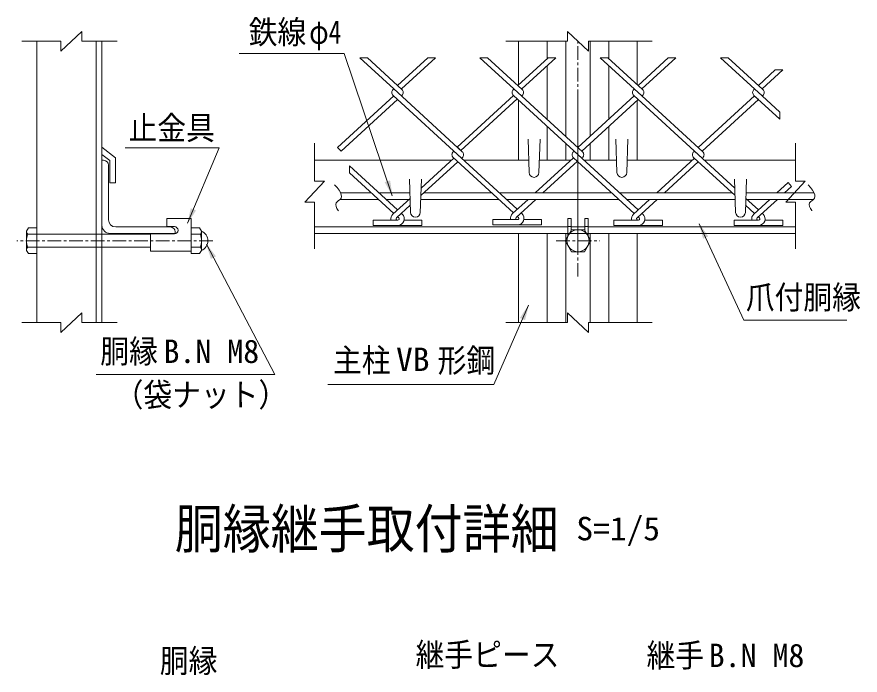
# Model space of a CAD drawing. Units: millimetres, scale not verified, with parts at other scales. Extents: x -4455 to 4455, y -3150 to 3150.
# Drawn here: x 1289 to 2846, y -1022 to 192 of the extents above; entities that cross this region are included whole.
import ezdxf
from ezdxf.enums import TextEntityAlignment as Align

# ---------------------------------------------------------------- set-up
doc = ezdxf.new("R2010")
doc.units = ezdxf.units.MM
doc.header["$LTSCALE"] = 20
doc.linetypes.add('DASHED', pattern=[7.5, 6, -1.5])
doc.linetypes.add('USER1', pattern=[2, 1.25, -0.25, 0.25, -0.25])
doc.layers.add('0-4_7詳細', color=7, linetype='Continuous', lineweight=18)
doc.styles.add('ＭＳ ゴシック', font='')
doc.styles.get('ＭＳ ゴシック').set_extended_font_data('MS Gothic')

msp = doc.modelspace()

# ---------------------------------------------------------------- linework, layer by layer
at = {"layer": '0-4_7詳細', "color": 4}
for p, q in [((1408.94, 165.24), (1370.17, 129.24)), ((1408.94, 147.24), (1408.94, 165.24)), ((2305.62, 165.24), (2344.4, 129.24)), ((2305.62, 147.24), (2305.62, 165.24)), ((1370.17, 147.24), (1298.6, 147.24)), ((1370.17, 147.24), (1370.17, 129.24)), ((1408.94, 147.24), (1474.21, 147.24)), ((2305.62, 147.24), (2191.68, 147.24)), ((2344.4, 147.24), (2462.2, 147.24)), ((2344.4, 147.24), (2344.4, 129.24)), ((1838.93, -110.86), (1838.93, -40.67)), ((2726.58, -110.86), (2726.58, -40.67)), ((1838.93, -110.86), (1856.93, -110.86)), ((2708.58, -149.63), (2744.58, -110.86)), ((2726.58, -110.86), (2744.58, -110.86)), ((1838.93, -149.63), (1838.93, -235.22)), ((2726.58, -149.63), (2708.58, -149.63)), ((2726.58, -149.63), (2726.58, -235.22)), ((1408.94, -353.5), (1370.17, -389.5)), ((1408.94, -371.5), (1408.94, -353.5)), ((2305.62, -353.5), (2344.4, -389.5)), ((2305.62, -371.5), (2305.62, -353.5)), ((1370.17, -371.5), (1298.6, -371.5)), ((1370.17, -371.5), (1370.17, -389.5)), ((1408.94, -371.5), (1474.21, -371.5)), ((2305.62, -371.5), (2191.68, -371.5)), ((2344.4, -371.5), (2462.2, -371.5)), ((2344.4, -371.5), (2344.4, -389.5))]:
    msp.add_line(p, q, dxfattribs=at)
at = {"layer": '0-4_7詳細'}
for p, q in [((1326.37, -371.5), (1326.37, 147.24)), ((1435.87, -371.5), (1435.87, 147.24)), ((1446.37, -371.5), (1446.37, 147.24)), ((2215.51, 67.31), (2215.51, 147.24)), ((2268.01, 115.42), (2268.01, 147.24)), ((2302.51, -28.2), (2302.51, 147.24)), ((2347.51, -28.2), (2347.51, 147.24)), ((2382.01, 115.42), (2382.01, 147.24)), ((2434.51, 67.31), (2434.51, 147.24)), ((2268.01, 3.41), (2268.01, 102.4)), ((2382.01, 3.41), (2382.01, 102.4)), ((2215.51, -72.2), (2215.51, 38.5)), ((2434.51, -72.2), (2434.51, 38.5)), ((2268.01, -72.2), (2268.01, -9.61)), ((2382.01, -72.2), (2382.01, -9.61)), ((2232.76, -33.2), (2235.01, -94.7)), ((2255.26, -33.2), (2253.01, -94.7)), ((2302.51, -72.2), (2302.51, -41.23)), ((2347.51, -72.2), (2347.51, -41.23)), ((2394.76, -33.2), (2397.01, -94.7)), ((2417.26, -33.2), (2415.01, -94.7)), ((1446.37, -48.14), (1471.51, -67.57)), ((1446.37, -61.41), (1461.01, -72.73)), ((1446.37, -72.2), (1446.37, -192.2)), ((1446.37, -72.2), (1449.37, -72.2)), ((1461.01, -113.73), (1461.01, -72.73)), ((1471.51, -113.73), (1471.51, -67.57)), ((2091.68, -72.2), (1838.93, -72.2)), ((2234.19, -72.2), (2114.28, -72.2)), ((2311.57, -72.2), (2253.83, -72.2)), ((2396.19, -72.2), (2336.31, -72.2)), ((2535.74, -72.2), (2415.83, -72.2)), ((2726.58, -72.2), (2558.34, -72.2)), ((1458.37, -81.2), (1458.37, -181.7)), ((2013.76, -106.7), (2016.01, -168.2)), ((2036.26, -106.7), (2033.99, -168.85)), ((2613.76, -106.7), (2616.01, -168.2)), ((2636.26, -106.7), (2634.01, -168.2)), ((1471.51, -113.73), (1461.01, -113.73)), ((1943.52, -132.2), (1886.65, -132.2)), ((2014.69, -132.2), (1957.73, -132.2)), ((2165.55, -132.2), (2040.42, -132.2)), ((2387.58, -132.2), (2179.76, -132.2)), ((2609.61, -132.2), (2401.79, -132.2)), ((2760.65, -132.2), (2635.33, -132.2)), ((1956.62, -144.2), (1886.12, -144.2)), ((2013.11, -144.2), (1970.83, -144.2)), ((2178.65, -144.2), (2034.89, -144.2)), ((2400.67, -144.2), (2192.86, -144.2)), ((2615.13, -144.2), (2414.88, -144.2)), ((2760.12, -144.2), (2636.91, -144.2)), ((1565.8, -179.51), (1610.8, -179.51)), ((1565.8, -194.51), (1565.8, -179.51)), ((1610.8, -239.51), (1610.8, -179.51)), ((1991.97, -176.59), (1994.03, -178.47)), ((2257.93, -191.26), (2257.93, -181.66)), ((2306.26, -212.29), (2306.26, -179.51)), ((2337.76, -179.51), (2343.76, -179.51)), ((2337.76, -201.89), (2337.76, -179.51)), ((2343.76, -212.29), (2343.76, -179.51)), ((1307.17, -202.79), (1310.49, -197.03)), ((1471.87, -195.2), (1572.37, -195.2)), ((1565.8, -194.51), (1580.05, -194.51)), ((1610.8, -197.03), (1610.8, -244.07)), ((1626.67, -197.03), (1610.8, -197.03)), ((1630, -202.79), (1626.67, -197.03)), ((2306.26, -195.2), (1838.93, -195.2)), ((2312.26, -194.51), (2306.26, -194.51)), ((2337.76, -195.2), (2312.26, -195.2)), ((2337.76, -194.51), (2343.76, -194.51)), ((2726.58, -195.2), (2343.76, -195.2)), ((1309.23, -208.55), (1326.37, -208.55)), ((1446.37, -208.55), (1535.8, -208.55)), ((1535.8, -208.01), (1580.05, -208.01)), ((1535.8, -239.51), (1535.8, -208.01)), ((1627.94, -208.55), (1610.8, -208.55)), ((1630, -202.79), (1630, -238.31)), ((2306.26, -207.2), (1838.93, -207.2)), ((2190.01, -207.2), (2460.01, -207.2)), ((2215.51, -371.5), (2215.51, -207.2)), ((2268.01, -371.5), (2268.01, -207.2)), ((2302.51, -371.5), (2302.51, -207.2)), ((2308.73, -208.01), (2306.26, -208.01)), ((2340.82, -207.2), (2309.2, -207.2)), ((2341.29, -208.01), (2343.76, -208.01)), ((2726.58, -207.2), (2343.76, -207.2)), ((2347.51, -371.5), (2347.51, -207.2)), ((2382.01, -371.5), (2382.01, -207.2)), ((2434.51, -371.5), (2434.51, -207.2)), ((1309.23, -232.55), (1326.37, -232.55)), ((1446.37, -232.55), (1535.8, -232.55)), ((1627.94, -232.55), (1610.8, -232.55)), ((1310.49, -244.07), (1326.37, -244.07)), ((1535.8, -239.51), (1610.8, -239.51))]:
    msp.add_line(p, q, dxfattribs=at)
at = {"layer": '0-4_7詳細', "color": 1, "linetype": 'USER1'}
for p, q in [((2325.01, -286.7), (2325.01, 147.24)), ((2325.01, -222.1), (2325.01, 43.47)), ((1651.05, -220.55), (1289.26, -220.55)), ((2284.71, -220.55), (2365.36, -220.55))]:
    msp.add_line(p, q, dxfattribs=at)
at = {"layer": '0-4_7詳細', "color": 3}
for p, q in [((1922.07, 116.96), (1984.86, 59.41)), ((1922.07, 116.96), (1936.28, 116.96)), ((1936.28, 116.96), (2000.14, 58.43)), ((1991.97, 65.92), (2047.66, 116.96)), ((1999.07, 59.41), (2061.87, 116.96)), ((2047.66, 116.96), (2061.87, 116.96)), ((2144.09, 116.96), (2206.89, 59.41)), ((2144.09, 116.96), (2158.3, 116.96)), ((2158.3, 116.96), (2222.17, 58.43)), ((2214, 65.92), (2269.69, 116.96)), ((2221.1, 59.41), (2283.9, 116.96)), ((2269.69, 116.96), (2283.9, 116.96)), ((2366.12, 116.96), (2443.13, 46.39)), ((2366.12, 116.96), (2380.33, 116.96)), ((2380.33, 116.96), (2444.2, 58.43)), ((2436.03, 65.92), (2491.72, 116.96)), ((2443.13, 59.41), (2505.93, 116.96)), ((2491.72, 116.96), (2505.93, 116.96)), ((2588.15, 116.96), (2665.16, 46.39)), ((2588.15, 116.96), (2602.36, 116.96)), ((2602.36, 116.96), (2666.23, 58.43)), ((2658.05, 65.92), (2689.17, 94.44)), ((2665.16, 59.41), (2703.38, 94.44)), ((2689.17, 94.44), (2703.38, 94.44)), ((1991.97, 65.92), (2000.14, 58.43)), ((2214, 65.92), (2222.17, 58.43)), ((1983.79, 58.43), (1984.86, 59.41)), ((1983.79, 58.43), (1984.86, 59.41)), ((1983.79, 47.37), (2110.09, -68.35)), ((1984.86, 59.41), (2111.16, -56.31)), ((1999.07, 46.39), (2000.14, 47.37)), ((1999.07, 46.39), (2000.14, 47.37)), ((2101.91, -47.84), (2205.82, 47.37)), ((2205.82, 58.43), (2206.89, 59.41)), ((2205.82, 58.43), (2206.89, 59.41)), ((2205.82, 47.37), (2332.12, -68.35)), ((2206.89, 59.41), (2333.19, -56.31)), ((2221.1, 46.39), (2222.17, 47.37)), ((2221.1, 46.39), (2222.17, 47.37)), ((2427.85, 58.43), (2428.92, 59.41)), ((2427.85, 47.37), (2554.14, -68.35)), ((2427.85, 47.37), (2436.03, 39.88)), ((2443.13, 46.39), (2444.2, 47.37)), ((2443.13, 46.39), (2444.2, 47.37)), ((2649.88, 58.43), (2650.95, 59.41)), ((2649.88, 47.37), (2697.63, 3.61)), ((2649.88, 47.37), (2658.05, 39.88)), ((2665.16, 46.39), (2666.23, 47.37)), ((2665.16, 46.39), (2666.23, 47.37)), ((1880.95, -48.82), (1984.86, 46.39)), ((1888.06, -55.33), (1991.97, 39.88)), ((2109.02, -54.35), (2212.93, 40.86)), ((2325.01, -48.82), (2428.92, 46.39)), ((2332.12, -55.33), (2436.03, 39.88)), ((2443.13, 46.39), (2555.21, -56.31)), ((2547.04, -48.82), (2650.95, 46.39)), ((2554.14, -55.33), (2658.05, 39.88)), ((2665.16, 46.39), (2697.63, 16.63)), ((2697.63, 16.63), (2697.63, 3.61)), ((1888.06, -55.33), (1880.95, -48.82)), ((2094.81, -54.35), (2212.93, -162.59)), ((2094.81, -56.31), (2095.88, -55.33)), ((2094.81, -56.31), (2095.88, -55.33)), ((2102.98, -48.82), (2111.16, -56.31)), ((2316.84, -56.31), (2317.91, -55.33)), ((2317.91, -55.33), (2436.03, -163.57)), ((2538.86, -56.31), (2539.93, -55.33)), ((2539.93, -55.33), (2614.38, -123.55)), ((2035.15, -137.02), (2102.98, -74.86)), ((2035.64, -123.55), (2095.88, -68.35)), ((2093.74, -66.39), (2205.82, -169.1)), ((2110.09, -68.35), (2111.16, -67.37)), ((2110.09, -68.35), (2111.16, -67.37)), ((2246.09, -132.2), (2316.84, -67.37)), ((2260.3, -132.2), (2323.94, -73.88)), ((2316.84, -67.37), (2428.92, -170.08)), ((2332.12, -68.35), (2333.19, -67.37)), ((2332.12, -68.35), (2333.19, -67.37)), ((2470.26, -132.2), (2539.93, -68.35)), ((2484.47, -132.2), (2547.04, -74.86)), ((2538.86, -67.37), (2614.87, -137.02)), ((2538.86, -67.37), (2547.04, -74.86)), ((2554.14, -68.35), (2555.21, -67.37)), ((2554.14, -68.35), (2555.21, -67.37)), ((1903.52, -82.52), (1991.97, -163.57)), ((1903.52, -95.54), (1903.52, -82.52)), ((1903.52, -95.54), (1984.86, -170.08)), ((2692.29, -132.2), (2713.17, -113.06)), ((2706.5, -132.2), (2719.27, -120.49)), ((2713.17, -113.06), (2719.27, -120.49)), ((1983.43, -171.4), (2015.07, -142.4)), ((1989.91, -178.47), (2015.53, -155)), ((2204.38, -170.42), (2233, -144.2)), ((2210.87, -177.49), (2247.21, -144.2)), ((2427.48, -171.4), (2457.17, -144.2)), ((2433.97, -178.47), (2471.38, -144.2)), ((2634.49, -155), (2650.95, -170.08)), ((2634.95, -142.4), (2658.05, -163.57)), ((2649.51, -171.4), (2679.19, -144.2)), ((2656, -178.47), (2693.4, -144.2)), ((1999.07, -170.08), (2000.51, -171.4)), ((2220.03, -169.1), (2221.47, -170.42)), ((2443.13, -170.08), (2444.57, -171.4)), ((2650.95, -170.08), (2649.51, -171.4)), ((2665.16, -170.08), (2666.6, -171.4)), ((1992.4, -182.64), (1946.97, -182.64)), ((1946.97, -192.24), (1946.97, -182.64)), ((1991.53, -182.64), (1992.4, -182.64)), ((2004.16, -182.64), (2036.97, -182.64)), ((2036.97, -192.24), (2036.97, -182.64)), ((2167.93, -191.26), (2167.93, -181.66)), ((2213.36, -181.66), (2167.93, -181.66)), ((2212.49, -181.66), (2213.36, -181.66)), ((2212.93, -175.61), (2214.98, -177.49)), ((2225.12, -181.66), (2257.93, -181.66)), ((2391.03, -192.24), (2391.03, -182.64)), ((2436.46, -182.64), (2391.03, -182.64)), ((2435.59, -182.64), (2436.46, -182.64)), ((2436.03, -176.59), (2438.08, -178.47)), ((2448.22, -182.64), (2481.03, -182.64)), ((2481.03, -192.24), (2481.03, -182.64)), ((2658.49, -182.64), (2613.05, -182.64)), ((2613.05, -192.24), (2613.05, -182.64)), ((2658.05, -176.59), (2656, -178.47)), ((2657.62, -182.64), (2658.49, -182.64)), ((2658.05, -176.59), (2660.11, -178.47)), ((2670.25, -182.64), (2703.05, -182.64)), ((2703.05, -192.24), (2703.05, -182.64)), ((1992.4, -192.24), (1946.97, -192.24)), ((1991.53, -192.24), (2036.97, -192.24)), ((2213.36, -191.26), (2167.93, -191.26)), ((2212.49, -191.26), (2257.93, -191.26)), ((2436.46, -192.24), (2391.03, -192.24)), ((2435.59, -192.24), (2481.03, -192.24)), ((2658.49, -192.24), (2613.05, -192.24)), ((2657.62, -192.24), (2703.05, -192.24))]:
    msp.add_line(p, q, dxfattribs=at)
at = {"layer": '0-4_7詳細', "color": 3, "linetype": 'DASHED'}
for p, q in [((1326.37, -208.55), (1446.37, -208.55)), ((1326.37, -232.55), (1446.37, -232.55))]:
    msp.add_line(p, q, dxfattribs=at)
at = {"layer": '0-4_7詳細', "color": 1}
for points in [[(1699.48, 124.97), (1893.39, 124.97), (1982.23, -137.44)], [(2821.52, -366.81), (2630.89, -366.81), (2548.95, -189.28)], [(1863.21, -485.42), (2169.92, -485.42), (2233.78, -339.37)]]:
    msp.add_lwpolyline(points, dxfattribs=at)
at = {"layer": '0-4_7詳細'}
for points in [[(1489.13, -49.09), (1662.71, -49.09), (1604.31, -188.42)], [(2312.26, -201.89), (2312.26, -179.51), (2306.26, -179.51)], [(1310.49, -197.03), (1326.37, -197.03), (1326.37, -244.07)], [(1307.17, -202.79), (1307.17, -238.31), (1310.49, -244.07)], [(1461.37, -207.2), (1581.37, -207.2), (1581.37, -204.2)], [(1435.88, -467.33), (1765.48, -467.33), (1639.08, -226.87)], [(1630, -238.31), (1626.67, -244.07), (1610.8, -244.07)]]:
    msp.add_lwpolyline(points, dxfattribs=at)
at = {"layer": '0-4_7詳細', "color": 4}
for points in [[(1838.93, -149.63), (1820.93, -149.63), (1856.93, -110.86)], [(1882.92, -165.47), (1882.6, -165.08), (1879.94, -160.88), (1878.38, -157.12), (1877.91, -153.81), (1878.53, -150.93), (1880.25, -148.5), (1883.07, -146.51), (1885.9, -144.5), (1887.65, -142.02), (1888.33, -139.07), (1887.94, -135.63), (1886.47, -131.73), (1883.93, -127.34), (1880.32, -122.49), (1875.63, -117.15)], [(2756.92, -165.47), (2756.61, -165.08), (2753.95, -160.88), (2752.38, -157.12), (2751.91, -153.81), (2752.53, -150.93), (2754.26, -148.5), (2757.07, -146.51), (2759.9, -144.5), (2761.65, -142.02), (2762.34, -139.07), (2761.94, -135.63), (2760.48, -131.73), (2757.94, -127.34), (2754.32, -122.49), (2749.63, -117.15)]]:
    msp.add_lwpolyline(points, dxfattribs=at)
at = {"layer": '0-4_7詳細', "color": 3}
msp.add_lwpolyline([(2348.53, -220.55), (2336.77, -240.92), (2313.25, -240.92), (2301.49, -220.55), (2313.25, -200.18), (2336.77, -200.18)], close=True, dxfattribs=at)
msp.add_circle((2325.01, -220.55), 20.4, dxfattribs=at)
for centre, radius, start, end in [((1988.86, 52.9), 7.5, 132.5, 227.5), ((1995.08, 52.9), 7.5, 312.5, 47.5), ((2210.89, 52.9), 7.5, 132.5, 227.5), ((2217.11, 52.9), 7.5, 312.5, 47.5), ((2432.92, 52.9), 7.5, 132.5, 227.5), ((2439.13, 52.9), 7.5, 312.5, 47.5), ((2654.94, 52.9), 7.5, 132.5, 227.5), ((2661.16, 52.9), 7.5, 312.5, 47.5), ((2099.87, -61.84), 7.5, 132.5, 227.5), ((2106.09, -61.84), 7.5, 312.5, 47.5), ((2321.9, -61.84), 7.5, 132.5, 227.5), ((2328.12, -61.84), 7.5, 312.5, 47.5), ((2543.93, -61.84), 7.5, 132.5, 227.5), ((2550.15, -61.84), 7.5, 312.5, 47.5), ((2212.49, -179.26), 12, 132.5, 191.53696), ((2213.36, -179.26), 12, 270, 47.5), ((1991.53, -180.24), 12, 132.5, 191.53696), ((1991.53, -180.24), 2.4, 132.5, 270), ((1992.4, -180.24), 12, 270, 47.5), ((1992.4, -180.24), 2.4, 270, 47.5), ((2212.49, -179.26), 2.4, 132.5, 270), ((2213.36, -179.26), 2.4, 270, 47.5), ((2435.59, -180.24), 12, 132.5, 191.53696), ((2435.59, -180.24), 2.4, 132.5, 270), ((2436.46, -180.24), 12, 270, 47.5), ((2436.46, -180.24), 2.4, 270, 47.5), ((2657.62, -180.24), 12, 132.5, 191.53696), ((2657.62, -180.24), 2.4, 132.5, 270), ((2658.49, -180.24), 12, 270, 47.5), ((2658.49, -180.24), 2.4, 270, 47.5)]:
    msp.add_arc(centre, radius, start, end, dxfattribs=at)
at = {"layer": '0-4_7詳細'}
for centre, radius, start, end in [((1449.37, -81.2), 9, 0, 90), ((2244.01, -94.7), 9, 180, 0), ((2406.01, -94.7), 9, 180, 0), ((2025.01, -168.2), 9, 180, 0), ((2625.01, -168.2), 9, 180, 0), ((1471.87, -181.7), 13.5, 180, 270), ((1461.37, -192.2), 15, 180, 270), ((1572.37, -204.2), 9, 0, 90), ((1580.05, -201.26), 6.75, 270, 90), ((1316.25, -202.79), 9.09, 180, 219.3382), ((1343.17, -220.55), 36, 160.52878, 199.47122), ((1620.91, -202.79), 9.09, 320.6618, 0), ((1594, -220.55), 36, 340.52878, 19.47122), ((1622.85, -220.55), 19.14, 291.90813, 68.09187), ((1316.25, -238.31), 9.09, 140.6618, 180), ((1620.91, -238.31), 9.09, 0, 39.3382)]:
    msp.add_arc(centre, radius, start, end, dxfattribs=at)
at = {"layer": '0-4_7詳細', "color": 1}
for points in [[(1982.88, -139.33), (1968.32, -112.58), (1978.19, -109.24)], [(2548.11, -187.46), (2565.41, -212.52), (2555.95, -216.88)], [(2234.58, -337.54), (2227.34, -367.11), (2217.79, -362.94)]]:
    msp.add_solid(points, dxfattribs=at)
at = {"layer": '0-4_7詳細'}
for points in [[(1603.54, -190.26), (1610.33, -160.58), (1619.94, -164.61)], [(1638.14, -225.1), (1656.71, -249.23), (1647.49, -254.07)]]:
    msp.add_solid(points, dxfattribs=at)

# ---------------------------------------------------------------- texts
at = {"layer": '0-4_7詳細', "color": 3, "style": 'ＭＳ ゴシック'}
for s, width, p in [('鉄線', 0.9, (1717.16, 129.71)), ('φ4', 0.8, (1828.95, 129.71)), ('止金具', 0.9, (1495.35, -47.13)), ('爪付胴縁', 0.9, (2634.84, -359.39)), ('胴縁', 0.9, (1443.17, -459.02)), ('主柱', 0.9, (1872.84, -475.66)), ('VB', 1.05, (1989.24, -473.85)), ('形鋼', 0.9, (2065.92, -476.1)), ('（袋ナット）', 0.9, (1469.75, -539.27)), ('S=1/5', 1.05, (2321.96, -786.1)), ('継手ピース', 0.9, (2025.31, -1018.62)), ('継手', 0.9, (2451.63, -1019.86)), ('胴縁', 0.9, (1553.2, -1029.89))]:
    msp.add_text(s, height=43.26, dxfattribs=dict(at, width=width)).set_placement(p, align=Align.BOTTOM_LEFT)
for p in [(1560, -459.02), (2566.34, -1019.86)]:
    msp.add_text('B.N M8', height=43.26, dxfattribs=at).set_placement(p, align=Align.BOTTOM_LEFT)
at = {"layer": '0-4_7詳細', "style": 'ＭＳ ゴシック', "width": 0.9}
msp.add_text('胴縁継手取付詳細', height=72.14, dxfattribs=at).set_placement((1580.79, -809.41), align=Align.BOTTOM_LEFT)

doc.saveas('drawing.dxf')
